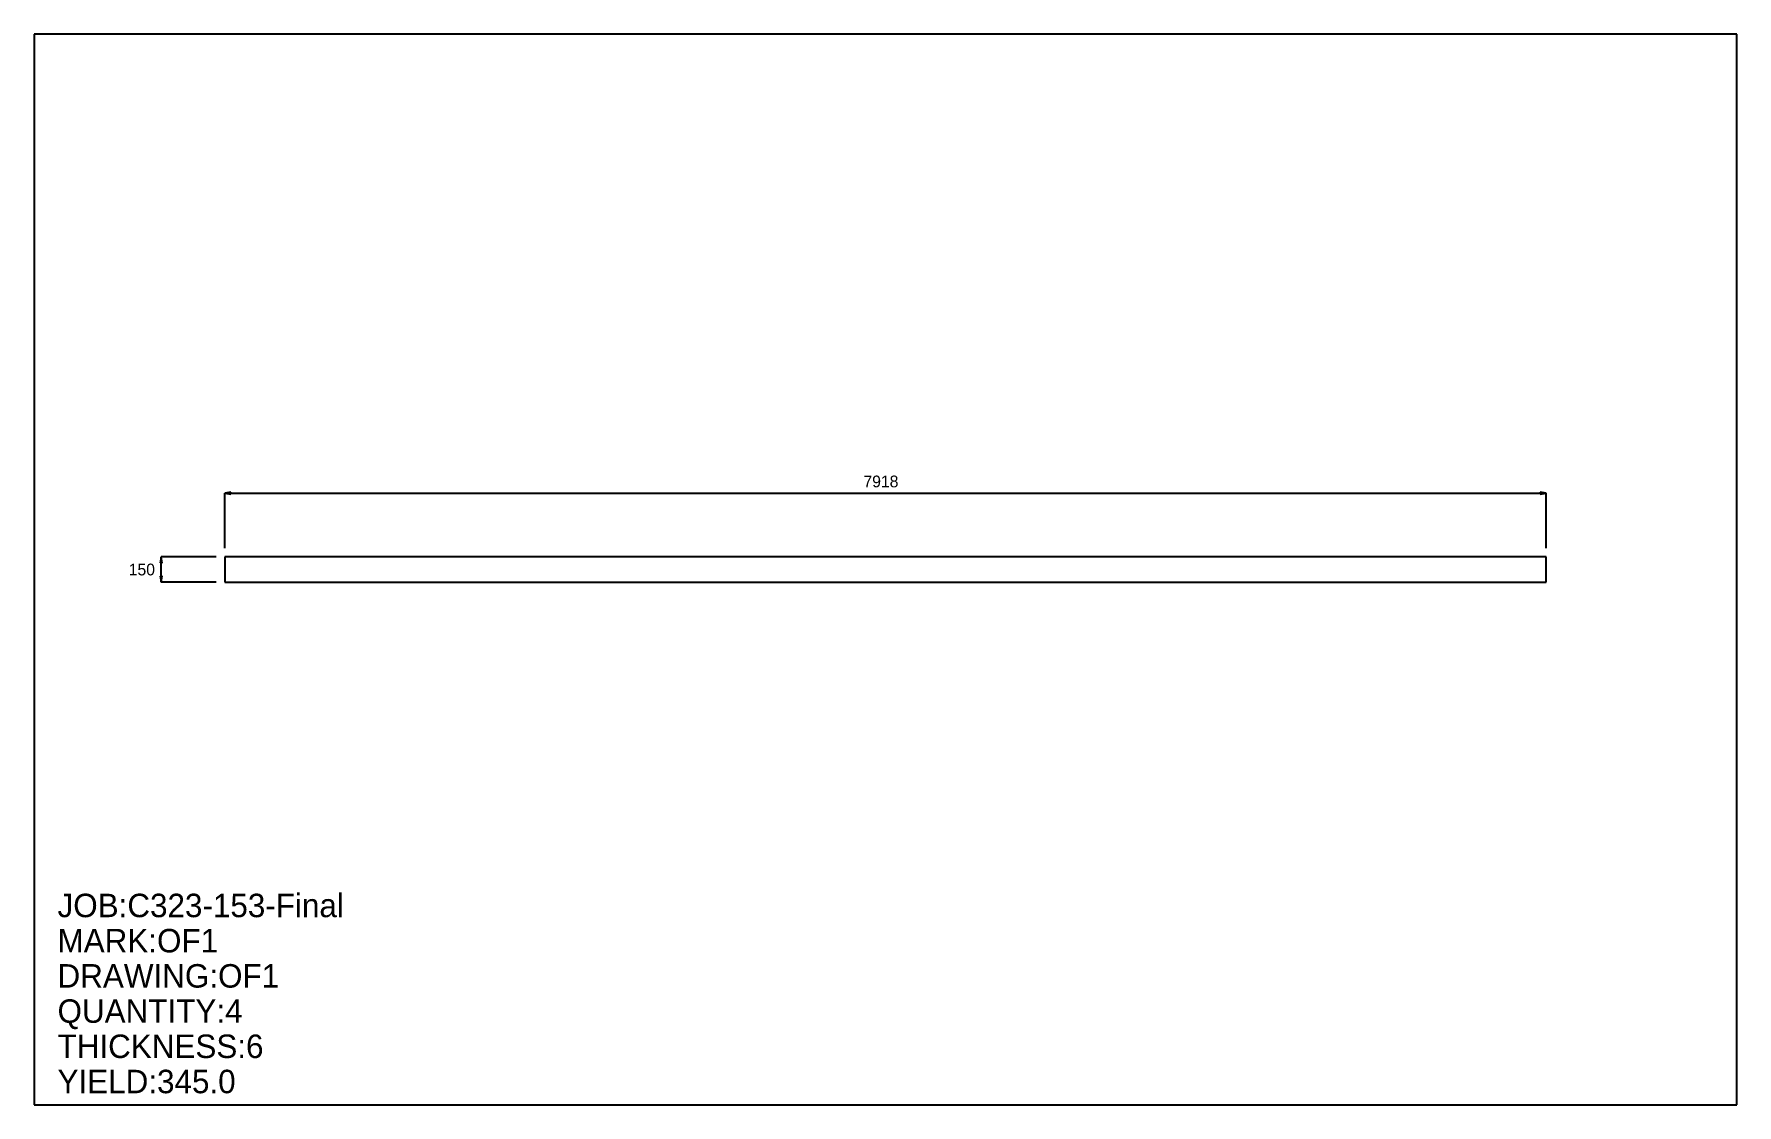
# Model space of a CAD drawing. Extents: x 0 to 10205, y 0 to 6422.
import ezdxf

# ---------------------------------------------------------------- set-up
doc = ezdxf.new("R2010")
doc.units = 0
doc.header["$LTSCALE"] = 0.125
for name, color, linetype in [('2', 7, 'CONTINUOUS'), ('3', 1, 'CONTINUOUS'), ('5', 7, 'CONTINUOUS'), ('6', 4, 'CONTINUOUS')]:
    doc.layers.add(name, color=color, linetype=linetype)

# ---------------------------------------------------------------- blocks, each defined once
blk = doc.blocks.new('ARROW')
at = {"layer": '2', "linetype": 'CONTINUOUS'}
for p, q in [((0, 0), (-1, 0.166667)), ((-1, 0.166667), (-1, -0.166667)), ((-1, -0.166667), (0, 0))]:
    blk.add_line(p, q, dxfattribs=at)
blk = doc.blocks.new('PLATE')
at = {"layer": '3', "linetype": 'CONTINUOUS'}
for p, q in [((0, 0), (0, -150)), ((7917.6318, 0), (0, 0)), ((7917.6318, -150), (7917.6318, 0)), ((0, -150), (7917.6318, -150))]:
    blk.add_line(p, q, dxfattribs=at)
at = {"layer": '5', "linetype": 'CONTINUOUS'}
for p, q in [((-0.1, -75), (0.1, -75)), ((0, -75.099998), (0, -74.900002))]:
    blk.add_line(p, q, dxfattribs=at)
blk.add_circle((0, -75), 0.1, dxfattribs=at)
at = {"layer": '6', "linetype": 'CONTINUOUS'}
for p, q in [((0, 52.784214), (0, 382.68555)), ((0, 382.63556), (7917.6318, 382.63556)), ((7917.6318, 52.784214), (7917.6318, 382.68555)), ((-52.784203, 0.000004), (-382.68555, 0.000029)), ((-382.63556, -149.99997), (-382.63556, 0.000029)), ((-52.784214, -150), (-382.68555, -149.99997))]:
    blk.add_line(p, q, dxfattribs=at)
at = {"layer": '6', "xscale": 35.189472, "yscale": 35.189472, "zscale": 35.189472}
for p, rotation in [((0, 382.63556), 180), ((-382.63556, 0.000029), 90), ((-382.63556, -149.99997), 270)]:
    blk.add_blockref('ARROW', p, dxfattribs=dict(at, rotation=rotation))
blk.add_blockref('ARROW', (7917.6318, 382.63556), dxfattribs=at)
at = {"layer": '5'}
blk.add_text('ZERO', height=0.015, dxfattribs=at).set_placement((0, -75))
at = {"layer": '6'}
for s, p in [('7918', (3826.8555, 417.82504)), ('150', (-576.17767, -110.18943))]:
    blk.add_text(s, height=70.379, dxfattribs=at).set_placement(p)

msp = doc.modelspace()

# ---------------------------------------------------------------- linework, layer by layer
at = {"layer": '5', "linetype": 'CONTINUOUS'}
for p, q in [((10204.948, 6422.0796), (0, 6422.0796)), ((0, 6422.0796), (0, 0)), ((10204.948, 0), (10204.948, 6422.0796)), ((0, 0), (10204.948, 0))]:
    msp.add_line(p, q, dxfattribs=at)

# ---------------------------------------------------------------- block references
at = {"layer": '2'}
msp.add_blockref('PLATE', (1143.6582, 3286.0398), dxfattribs=at)

# ---------------------------------------------------------------- texts
at = {"layer": '5'}
for s, p in [('JOB:C323-153-Final', (140.75789, 1126.0631)), ('MARK:OF1', (140.75789, 914.92627)), ('DRAWING:OF1', (140.75789, 703.78943)), ('QUANTITY:4', (140.75789, 492.65262)), ('THICKNESS:6', (140.75789, 281.51578)), ('YIELD:345.0', (140.75789, 70.378944))]:
    msp.add_text(s, height=140.758, dxfattribs=at).set_placement(p)

doc.saveas('drawing.dxf')
